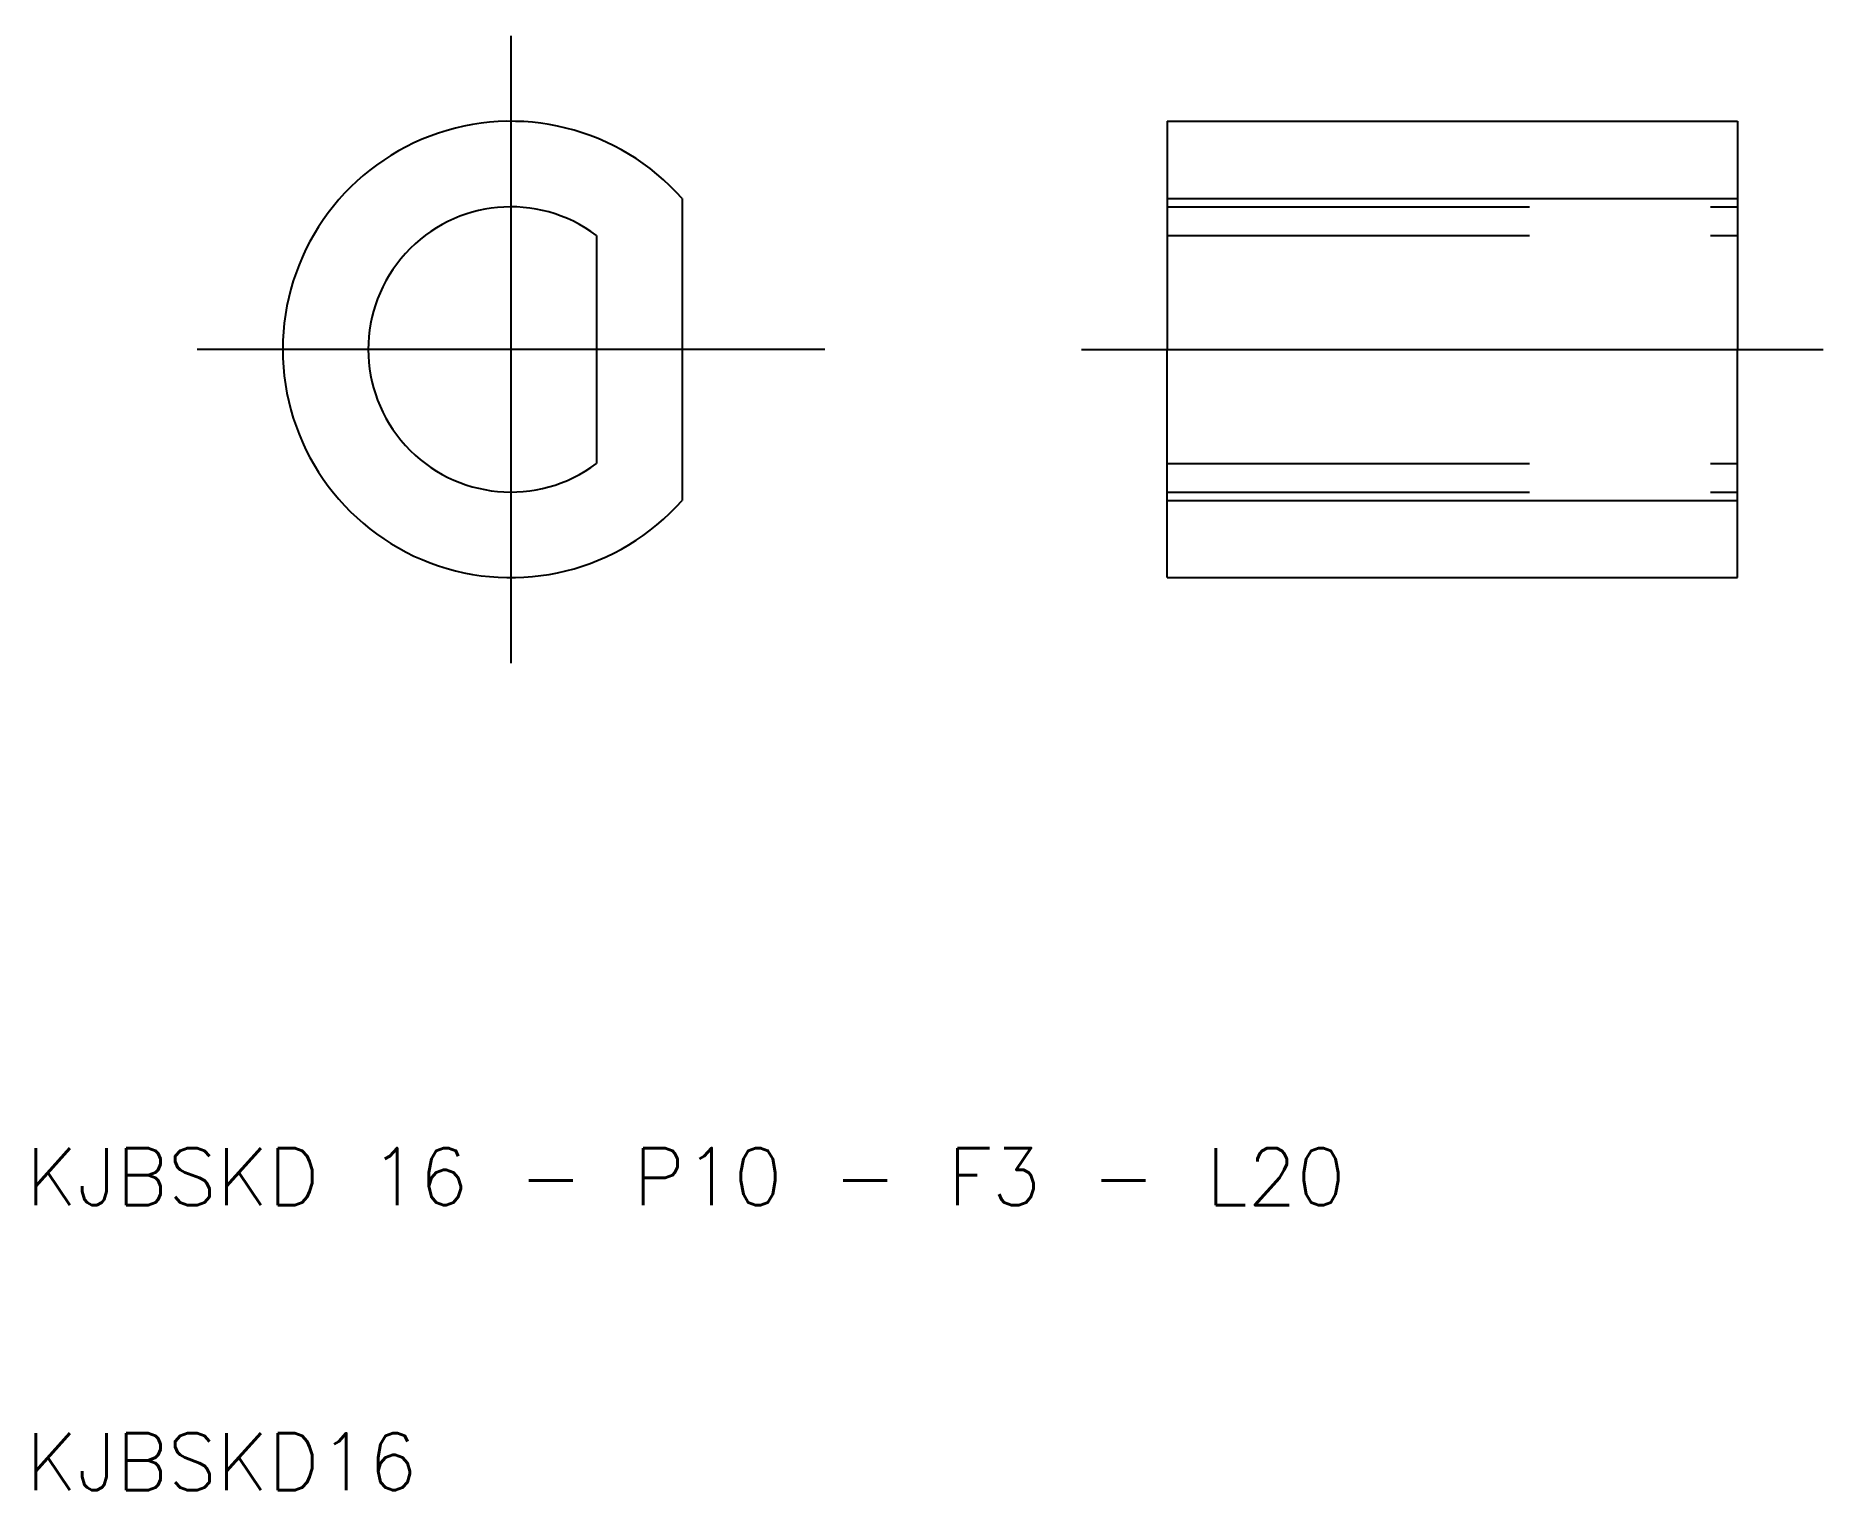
# Model space of a CAD drawing. Extents: x 10.3 to 73, y 10 to 61.
import ezdxf

# ---------------------------------------------------------------- set-up
doc = ezdxf.new("R2010")
doc.units = 0
doc.linetypes.add('CENTER', pattern=[50.8, 31.75, -6.35, 6.35, -6.35])
doc.linetypes.add('DASHED', pattern=[19.05, 12.7, -6.35])
doc.layers.get('0').update_dxf_attribs({"linetype": 'CONTINUOUS'})
doc.layers.add('CENTER', color=1, linetype='CENTER')
doc.styles.get("Standard").update_dxf_attribs({"font": 'txt.shx'})

msp = doc.modelspace()

# ---------------------------------------------------------------- linework, layer by layer
at = {"color": 7, "linetype": 'CONTINUOUS'}
for p, q in [((50, 58), (70, 58)), ((50, 58), (50, 50)), ((70, 58), (70, 50)), ((33, 55.292), (33, 44.708)), ((50, 55.292), (70, 55.292)), ((30, 54), (30, 46)), ((50, 42), (50, 50)), ((70, 42), (70, 50)), ((50, 44.708), (70, 44.708)), ((50, 42), (70, 42))]:
    msp.add_line(p, q, dxfattribs=at)
at = {"color": 3, "linetype": 'DASHED'}
for p, q in [((50, 55), (70, 55)), ((50, 54), (70, 54)), ((50, 46), (70, 46)), ((50, 45), (70, 45))]:
    msp.add_line(p, q, dxfattribs=at)
at = {"color": 7, "linetype": 'CONTINUOUS'}
for radius, start, end in [(8, 41.40962, 318.59038), (5, 53.1301, 306.8699)]:
    msp.add_arc((27, 50), radius, start, end, dxfattribs=at)
at = {"layer": 'CENTER'}
for p, q in [((27, 61), (27, 39)), ((38, 50), (16, 50)), ((47, 50), (73, 50))]:
    msp.add_line(p, q, dxfattribs=at)

# ---------------------------------------------------------------- texts
at = {"color": 7, "linetype": 'CONTINUOUS'}
for s, p in [('KJBSKD 16 - P10 - F3 - L20', (10, 20)), ('KJBSKD16', (10, 10))]:
    msp.add_text(s, height=2, dxfattribs=at).set_placement(p)

doc.saveas('drawing.dxf')
